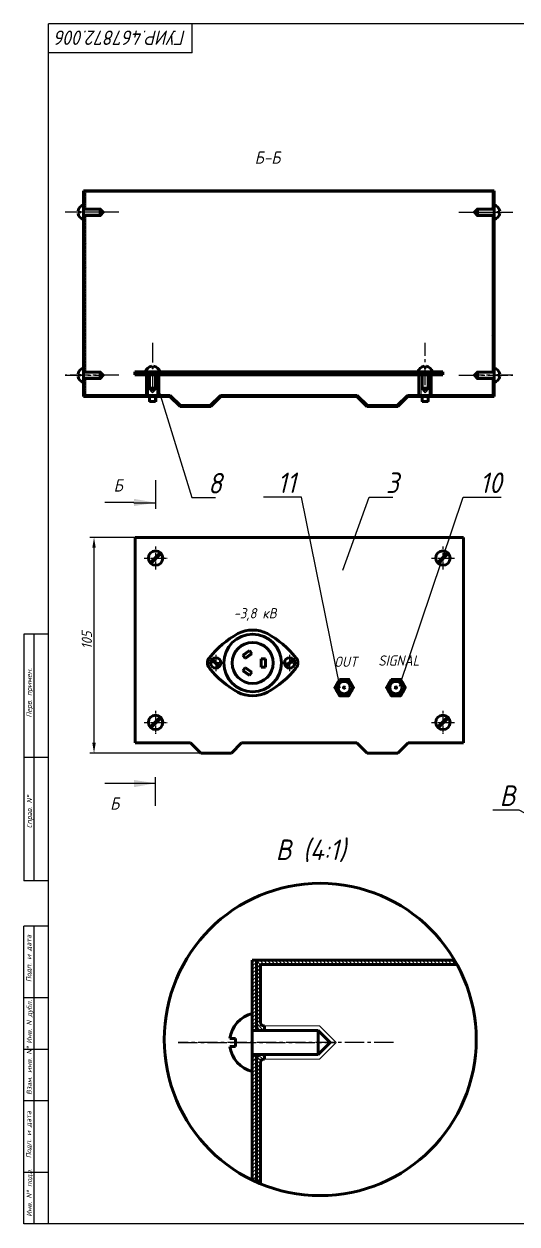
# Model space of a CAD drawing. Header units: millimetres. Extents: x -963 to 6553, y -1367 to 496.
# Drawn here: x 5028 to 5268, y -618 to -34 of the extents above; entities that cross this region are included whole.
import ezdxf
from ezdxf import colors
from ezdxf.entities.mleader import LeaderData, LeaderLine
from ezdxf.math import Vec2, Vec3

# ---------------------------------------------------------------- set-up
doc = ezdxf.new("R2010")
doc.units = ezdxf.units.MM
doc.header["$LTSCALE"] = 0.5
doc.linetypes.add('CENTER', pattern=[10.16, 6.35, -1.27, 1.27, -1.27])
doc.linetypes.add('осевая2', pattern=[28.575, 19.05, -3.175, 3.175, -3.175])
doc.layers.get('0').update_dxf_attribs({"lineweight": 60})
for name, color, linetype in [('1-оси', 1, 'осевая2'), ('3-размеры', 6, 'Continuous'), ('Тонкие', 7, 'Continuous')]:
    doc.layers.add(name, color=color, linetype=linetype)
doc.layers.add('2-штриховка', color=7, linetype='Continuous', true_color=0x00c7c7)
doc.layers.add('4-текст', color=7, linetype='Continuous', true_color=0x00ad00)
doc.layers.add('www.cadblocksfree.com', color=7, linetype='Continuous', lineweight=9)
doc.layers.add('Основная', color=7, linetype='Continuous', lineweight=40)
doc.styles.add('5', font='isocpeui.ttf', dxfattribs={"width": 0.9, "height": 5})
doc.styles.get("Standard").update_dxf_attribs({"font": 'isocpeui.ttf', "width": 0.9})
doc.dimstyles.new('Standart', dxfattribs={"dimtxt": 5, "dimasz": 5, "dimexe": 2, "dimexo": 0, "dimgap": 1, "dimtad": 1, "dimtoh": 1, "dimdec": 1, "dimtxsty": 'Standard', "dimcen": 2.5, "dimadec": 0, "dimazin": 0, "dimtfac": 1, "dimtdec": 1, "dimtmove": 0, "dimatfit": 3, "dimldrblk": 'DOTSMALL', "dimfxl": 1, "dimarcsym": 0})
pattern_1 = [(45, (5256.9641, -165.14723), (-0.4490128, 0.4490128), [])]
pattern_2 = [(45, (5256.9641, -143.9451), (-0.4490128, 0.4490128), [])]
pattern_3 = [(135, (5256.4469, -205.2223), (-0.4490128, -0.4490128), [])]
pattern_4 = [(135, (5264.24945, -195.9104), (-0.4490128, -0.4490128), [])]

# ---------------------------------------------------------------- blocks, each defined once
blk = doc.blocks.new('116')
at = {"linetype": 'осевая2', "lineweight": -3, "ltscale": 0.3}
for p, q in [((-13.3, 0), (13.3, 0)), ((0, 13.3), (0, -13.3))]:
    blk.add_line(p, q, dxfattribs=at)
at = {"lineweight": 60}
for p, q in [((-6.3, -5.4), (5.5, 6.3)), ((-5.5, -6.3), (6.3, 5.4))]:
    blk.add_line(p, q, dxfattribs=at)
blk.add_circle((0, 0), 8.33, dxfattribs=at)
blk = doc.blocks.new('_None')
blk = doc.blocks.new('*D312')
at = {"layer": '3-размеры', "color": 0, "lineweight": -2, "transparency": 16777216}
for p, q in [((5121.73, -283.76), (5060.28, -283.76)), ((5062.28, -383.71), (5062.28, -288.76)), ((5121.73, -388.71), (5060.28, -388.71))]:
    blk.add_line(p, q, dxfattribs=at)
at = {"layer": '3-размеры', "color": 0, "transparency": 16777216}
for points in [[(5061.45, -288.76), (5063.12, -288.76), (5062.28, -283.76)], [(5061.45, -383.71), (5063.12, -383.71), (5062.28, -388.71)]]:
    blk.add_solid(points, dxfattribs=at)
at = {"layer": '3-размеры', "color": 0, "transparency": 16777216, "insert": (5058.78, -333.76), "char_height": 5, "attachment_point": 5, "rotation": 90}
blk.add_mtext('105', dxfattribs=at)
blk = doc.blocks.new('_DotSmall')
at = {"color": 0, "linetype": 'ByBlock', "const_width": 0.5}
blk.add_lwpolyline([(-0.0625, 0, 1), (0.0625, 0, 1)], format="xyb", close=True, dxfattribs=at)

msp = doc.modelspace()

# ---------------------------------------------------------------- hatches: boundary and pattern name
at = {"linetype": 'Continuous', "lineweight": 20}
h = msp.add_hatch(dxfattribs=at)
h.set_pattern_fill('ANSI32', color=0, angle=-0.76383, style=0)
h.set_pattern_definition([(44.236, (5070.233, -592.458), (-6.6448, 6.8244), []), (44.236, (5074.722, -592.518), (-6.6448, 6.8244), [])])
h.paths.add_polyline_path([(5142.941, -493.835), (5143.354, -494.247), (5143.354, -494.244), (5143.354, -494.239), (5143.354, -494.234), (5143.354, -494.23), (5143.354, -494.225), (5143.354, -494.22), (5143.354, -494.215), (5143.354, -494.211), (5143.354, -494.206), (5143.354, -494.201), (5143.354, -494.197), (5143.354, -494.192), (5143.354, -494.187), (5143.354, -494.183), (5143.354, -494.178), (5143.354, -494.173), (5143.354, -494.169), (5143.354, -494.164), (5143.354, -494.159), (5143.354, -494.155), (5143.354, -494.15), (5143.354, -494.145), (5143.354, -494.14), (5143.354, -494.136), (5143.354, -494.131), (5143.354, -494.126), (5143.354, -494.122), (5143.354, -494.117), (5143.354, -494.112), (5143.354, -494.108), (5143.354, -494.103), (5143.354, -494.098), (5143.353, -494.094), (5143.353, -494.089), (5143.353, -494.084), (5143.353, -494.079), (5143.353, -494.075), (5143.353, -494.07), (5143.353, -494.065), (5143.353, -494.061), (5143.353, -494.056), (5143.353, -494.051), (5143.353, -494.047), (5143.353, -494.042), (5143.353, -494.037), (5143.353, -494.033), (5143.353, -494.028), (5143.353, -494.023), (5143.353, -494.018), (5143.353, -494.014), (5143.353, -494.009), (5143.353, -494.004), (5143.353, -494), (5143.353, -493.995), (5143.353, -493.99), (5143.353, -493.986), (5143.353, -493.981), (5143.353, -493.976), (5143.353, -493.972), (5143.353, -493.967), (5143.353, -493.962), (5143.353, -493.958), (5143.353, -493.953), (5143.353, -493.948), (5143.353, -493.943), (5143.353, -493.939), (5143.353, -493.934), (5143.353, -493.929), (5143.353, -493.925), (5143.353, -493.92), (5143.353, -493.915), (5143.353, -493.911), (5143.353, -493.906), (5143.353, -493.901), (5143.353, -493.897), (5143.353, -493.892), (5143.353, -493.887), (5143.353, -493.882), (5143.353, -493.878), (5143.353, -493.873), (5143.353, -493.868), (5143.353, -493.864), (5143.353, -493.859), (5143.353, -493.854), (5143.353, -493.85), (5143.353, -493.845), (5143.353, -493.84), (5143.353, -493.836), (5143.353, -493.831), (5143.353, -493.826), (5143.353, -493.822), (5143.353, -493.817), (5143.353, -493.812), (5143.353, -493.807), (5143.353, -493.803), (5143.353, -493.798), (5143.353, -493.793), (5143.353, -493.789), (5143.353, -493.784), (5143.353, -493.779), (5143.353, -493.775), (5143.353, -493.77), (5143.353, -493.765), (5143.353, -493.761), (5143.353, -493.756), (5143.353, -493.751), (5143.353, -493.746), (5143.353, -493.742), (5143.353, -493.737), (5143.353, -493.732), (5143.353, -493.728), (5143.353, -493.723), (5143.353, -493.718), (5143.353, -493.714), (5143.353, -493.709), (5143.353, -493.704), (5143.353, -493.7), (5143.353, -493.695), (5143.353, -493.69), (5143.353, -493.686), (5143.353, -493.681), (5143.353, -493.676), (5143.353, -493.671), (5143.353, -493.667), (5143.353, -493.662), (5143.353, -493.657), (5143.353, -493.653), (5143.353, -493.648), (5143.353, -493.643), (5143.353, -493.639), (5143.353, -493.634), (5143.353, -493.629), (5143.353, -493.625), (5143.353, -493.62), (5143.353, -493.615), (5143.353, -493.61), (5143.353, -493.606), (5143.353, -493.601), (5143.353, -493.596), (5143.353, -493.592), (5143.352, -493.587), (5143.352, -493.582), (5143.352, -493.578), (5143.352, -493.573), (5143.352, -493.568), (5143.352, -493.564), (5143.352, -493.559), (5143.352, -493.554), (5143.352, -493.549), (5143.352, -493.545), (5143.352, -493.54), (5143.352, -493.535), (5143.351, -493.535), (5143.349, -493.535), (5143.348, -493.535), (5143.346, -493.535), (5143.344, -493.535), (5143.343, -493.535), (5143.341, -493.535), (5143.34, -493.535), (5143.338, -493.535), (5143.336, -493.535), (5143.335, -493.535), (5143.333, -493.535), (5143.332, -493.535), (5143.33, -493.535), (5143.328, -493.535), (5143.327, -493.535), (5143.325, -493.535), (5143.323, -493.535), (5143.322, -493.535), (5143.32, -493.534), (5143.319, -493.534), (5143.317, -493.534), (5143.315, -493.534), (5143.314, -493.534), (5143.312, -493.534), (5143.311, -493.534), (5143.309, -493.534), (5143.307, -493.534), (5143.306, -493.534), (5143.304, -493.534), (5143.303, -493.534), (5143.301, -493.534), (5143.299, -493.534), (5143.298, -493.534), (5143.296, -493.534), (5143.295, -493.534), (5143.293, -493.534), (5143.291, -493.534), (5143.29, -493.534), (5143.288, -493.533), (5143.287, -493.533), (5143.285, -493.533), (5143.283, -493.533), (5143.282, -493.533), (5143.28, -493.533), (5143.278, -493.533), (5143.277, -493.533), (5143.275, -493.533), (5143.274, -493.533), (5143.272, -493.533), (5143.27, -493.533), (5143.269, -493.533), (5143.267, -493.533), (5143.266, -493.533), (5143.264, -493.533), (5143.262, -493.533), (5143.261, -493.533), (5143.259, -493.533), (5143.258, -493.532), (5143.256, -493.532), (5143.254, -493.532), (5143.253, -493.532), (5143.251, -493.532), (5143.25, -493.532), (5143.248, -493.532), (5143.246, -493.532), (5143.245, -493.532), (5143.243, -493.532), (5143.241, -493.532), (5143.24, -493.532), (5143.238, -493.532), (5143.237, -493.532), (5143.235, -493.532), (5143.233, -493.532), (5143.232, -493.532), (5143.23, -493.532), (5143.229, -493.532), (5143.227, -493.532), (5143.225, -493.531), (5143.224, -493.531), (5143.222, -493.531), (5143.221, -493.531), (5143.219, -493.531), (5143.217, -493.531), (5143.216, -493.531), (5143.214, -493.531), (5143.213, -493.531), (5143.211, -493.531), (5143.209, -493.531), (5143.208, -493.531), (5143.206, -493.531), (5143.204, -493.531), (5143.203, -493.531), (5143.201, -493.531), (5143.2, -493.531), (5143.198, -493.531), (5143.196, -493.531), (5143.195, -493.53), (5143.193, -493.53), (5143.192, -493.53), (5143.19, -493.53), (5143.188, -493.53), (5143.187, -493.53), (5143.185, -493.53), (5143.184, -493.53), (5143.182, -493.53), (5143.18, -493.53), (5143.179, -493.53), (5143.177, -493.53), (5143.176, -493.53), (5143.174, -493.53), (5143.172, -493.53), (5143.171, -493.53), (5143.169, -493.53), (5143.168, -493.53), (5143.166, -493.529), (5143.164, -493.529), (5143.163, -493.529), (5143.161, -493.529), (5143.159, -493.529), (5143.158, -493.529), (5143.156, -493.529), (5143.155, -493.529), (5143.153, -493.529), (5143.151, -493.529), (5143.15, -493.529), (5143.148, -493.529), (5143.147, -493.529), (5143.145, -493.529), (5143.143, -493.529), (5143.142, -493.529), (5143.14, -493.529), (5143.139, -493.529), (5143.137, -493.528), (5143.135, -493.528), (5143.134, -493.528), (5143.132, -493.528), (5143.131, -493.528), (5143.129, -493.528), (5143.127, -493.528), (5143.126, -493.528), (5143.124, -493.528), (5143.122, -493.528), (5143.121, -493.528), (5143.119, -493.528), (5143.118, -493.528), (5143.116, -493.528), (5143.114, -493.528), (5143.113, -493.528), (5143.111, -493.528), (5143.11, -493.528), (5143.108, -493.527), (5143.106, -493.527), (5143.105, -493.527), (5143.103, -493.527), (5143.102, -493.527), (5143.1, -493.527), (5143.098, -493.527), (5143.097, -493.527), (5143.095, -493.527), (5143.094, -493.527), (5143.092, -493.527), (5143.09, -493.527), (5143.089, -493.527), (5143.087, -493.527), (5143.086, -493.527), (5143.084, -493.527), (5143.082, -493.527), (5143.081, -493.526), (5143.079, -493.526), (5143.077, -493.526), (5143.076, -493.526), (5143.074, -493.526), (5143.073, -493.526), (5143.071, -493.526), (5143.069, -493.526), (5143.068, -493.526), (5143.066, -493.526), (5143.065, -493.526), (5143.063, -493.526), (5143.061, -493.526), (5143.06, -493.526), (5143.058, -493.526), (5143.057, -493.526), (5143.055, -493.526), (5143.053, -493.525), (5143.052, -493.525), (5143.05, -493.525), (5143.049, -493.525), (5143.047, -493.525), (5143.045, -493.525), (5143.044, -493.525), (5143.042, -493.525), (5143.04, -493.525), (5143.039, -493.525), (5143.037, -493.525), (5143.036, -493.525), (5143.034, -493.525), (5143.032, -493.525), (5143.031, -493.525), (5143.029, -493.525), (5143.028, -493.525), (5143.026, -493.524), (5143.024, -493.524), (5143.023, -493.524), (5143.021, -493.524), (5143.02, -493.524), (5143.018, -493.524), (5143.016, -493.524), (5143.015, -493.524), (5143.013, -493.524), (5143.012, -493.524), (5143.01, -493.524), (5143.008, -493.524), (5143.007, -493.524), (5143.005, -493.524), (5143.004, -493.524), (5143.002, -493.524), (5143, -493.523), (5142.999, -493.523), (5142.997, -493.523), (5142.995, -493.523), (5142.994, -493.523), (5142.992, -493.523), (5142.991, -493.523), (5142.989, -493.523), (5142.987, -493.523), (5142.986, -493.523), (5142.984, -493.523), (5142.983, -493.523), (5142.981, -493.523), (5142.979, -493.523), (5142.978, -493.523), (5142.976, -493.523), (5142.975, -493.522), (5142.973, -493.522), (5142.971, -493.522), (5142.97, -493.522), (5142.968, -493.522), (5142.967, -493.522), (5142.965, -493.522), (5142.963, -493.522), (5142.962, -493.522), (5142.96, -493.522), (5142.959, -493.522), (5142.957, -493.522), (5142.955, -493.522), (5142.954, -493.522), (5142.952, -493.522), (5142.95, -493.522), (5142.949, -493.521), (5142.947, -493.521), (5142.946, -493.521), (5142.944, -493.521), (5142.942, -493.521), (5142.941, -493.521), (5142.941, -493.526), (5142.941, -493.531), (5142.941, -493.535), (5142.941, -493.54), (5142.941, -493.545), (5142.941, -493.549), (5142.941, -493.554), (5142.941, -493.559), (5142.941, -493.563), (5142.941, -493.568), (5142.941, -493.573), (5142.941, -493.577), (5142.941, -493.582), (5142.941, -493.587), (5142.941, -493.591), (5142.941, -493.596), (5142.941, -493.601), (5142.941, -493.606), (5142.941, -493.61), (5142.941, -493.615), (5142.941, -493.62), (5142.941, -493.624), (5142.941, -493.629), (5142.941, -493.634), (5142.941, -493.638), (5142.941, -493.643), (5142.941, -493.648), (5142.941, -493.652), (5142.941, -493.657), (5142.941, -493.662), (5142.941, -493.667), (5142.941, -493.671), (5142.941, -493.676), (5142.941, -493.681), (5142.941, -493.685), (5142.941, -493.69), (5142.941, -493.695), (5142.941, -493.699), (5142.941, -493.704), (5142.941, -493.709), (5142.941, -493.713), (5142.941, -493.718), (5142.941, -493.723), (5142.941, -493.727), (5142.941, -493.732), (5142.941, -493.737), (5142.941, -493.742), (5142.941, -493.746), (5142.941, -493.751), (5142.941, -493.756), (5142.941, -493.76), (5142.941, -493.765), (5142.941, -493.77), (5142.941, -493.774), (5142.941, -493.779), (5142.941, -493.784), (5142.941, -493.788), (5142.941, -493.793), (5142.941, -493.798), (5142.941, -493.803), (5142.941, -493.807), (5142.941, -493.812), (5142.941, -493.817), (5142.941, -493.821), (5142.941, -493.826), (5142.941, -493.831)])
at = {"layer": '2-штриховка'}
h = msp.add_hatch(dxfattribs=at)
h.set_pattern_fill('ANSI31', color=256, scale=0.2)
h.set_pattern_definition(pattern_2)
h.paths.add_polyline_path([(5057.235, -102.26), (5057.235, -102.26), (5057.235, -102.26), (5057.235, -102.26), (5057.235, -102.26)])
h.paths.add_polyline_path([(5057.214, -127.49), (5057.44, -127.486), (5057.714, -127.486), (5057.714, -202.812), (5057.214, -202.812)])
h = msp.add_hatch(dxfattribs=at)
h.set_pattern_fill('ANSI31', color=256, scale=0.2)
h.set_pattern_definition(pattern_2)
h.paths.add_polyline_path([(5257.193, -102.26), (5257.193, -102.26), (5257.193, -102.26), (5257.193, -102.26), (5257.193, -102.26)])
h.paths.add_polyline_path([(5257.214, -127.486), (5256.989, -127.486), (5256.714, -127.486), (5256.714, -202.812), (5257.214, -202.812)])
h = msp.add_hatch(dxfattribs=at)
h.set_pattern_fill('ANSI31', color=256, scale=0.2)
h.set_pattern_definition(pattern_1)
h.paths.add_polyline_path([(5057.214, -115.147), (5057.714, -115.147), (5057.714, -123.462), (5057.44, -123.462), (5057.214, -123.462)])
h.paths.add_polyline_path([(5057.714, -215.147), (5057.214, -215.147), (5057.214, -206.832), (5057.44, -206.832), (5057.714, -206.832)])
h = msp.add_hatch(dxfattribs=at)
h.set_pattern_fill('ANSI31', color=256, scale=0.2, angle=90)
h.set_pattern_definition(pattern_4)
h.paths.add_polyline_path([(5057.714, -115.147), (5058.214, -115.147), (5058.214, -123.462), (5057.714, -123.462)])
h = msp.add_hatch(dxfattribs=at)
h.set_pattern_fill('ANSI31', color=256, scale=0.2)
h.paths.add_polyline_path([(5256.214, -115.147), (5058.214, -115.147), (5058.214, -115.647), (5256.214, -115.647)])
h = msp.add_hatch(dxfattribs=at)
h.set_pattern_fill('ANSI31', color=256, scale=0.2, angle=90)
h.set_pattern_definition(pattern_4)
h.paths.add_polyline_path([(5256.714, -115.147), (5256.214, -115.147), (5256.214, -123.462), (5256.714, -123.462)])
h = msp.add_hatch(dxfattribs=at)
h.set_pattern_fill('ANSI31', color=256, scale=0.2)
h.set_pattern_definition(pattern_1)
h.paths.add_polyline_path([(5257.214, -115.147), (5256.714, -115.147), (5256.714, -123.462), (5256.989, -123.462), (5257.214, -123.462)])
h.paths.add_polyline_path([(5256.714, -215.147), (5257.214, -215.147), (5257.214, -206.832), (5256.989, -206.832), (5256.714, -206.832)])
h = msp.add_hatch(dxfattribs=at)
h.set_pattern_fill('ANSI31', color=256, scale=0.2, angle=90)
h.set_pattern_definition(pattern_3)
h.paths.add_polyline_path([(5057.714, -127.486), (5058.214, -127.486), (5058.214, -202.812), (5057.731, -202.812)])
h = msp.add_hatch(dxfattribs=at)
h.set_pattern_fill('ANSI31', color=256, scale=0.2, angle=90)
h.set_pattern_definition(pattern_3)
h.paths.add_polyline_path([(5256.697, -127.486), (5256.214, -127.486), (5256.214, -202.812), (5256.714, -202.812)])
h = msp.add_hatch(dxfattribs=at)
h.set_pattern_fill('ANSI37', color=256, scale=0.4)
h.set_pattern_definition([(45, (0, 9.7769), (-0.8980256, 0.8980256), []), (135, (0, 9.7769), (-0.8980256, -0.8980256), [])])
h.paths.add_polyline_path([(5232.214, -203.147), (5227.114, -203.147), (5225.601, -203.147), (5225.601, -204.647), (5225.851, -204.647), (5232.214, -204.647)])
h.paths.add_polyline_path([(5088.828, -203.147), (5088.824, -203.147), (5087.37, -203.147), (5082.214, -203.147), (5082.214, -204.647), (5088.828, -204.647)])
h.paths.add_polyline_path([(5221.58, -203.147), (5221.577, -203.147), (5220.122, -203.147), (5092.848, -203.147), (5092.848, -204.647), (5221.58, -204.647)])
h = msp.add_hatch(dxfattribs=at)
h.set_pattern_fill('ANSI31', color=256, scale=0.2, angle=90)
h.set_pattern_definition([(135, (5073.27085, -210.98986), (-0.449013, -0.449013), [])])
h.paths.add_polyline_path([(5058.214, -206.832), (5057.714, -206.832), (5057.714, -215.147), (5058.214, -215.147), (5088.828, -215.147), (5088.828, -214.647), (5058.214, -214.647)])
h = msp.add_hatch(dxfattribs=at)
h.set_pattern_fill('ANSI31', color=256, scale=0.2, angle=90)
h.set_pattern_definition([(135, (5256.4641, -210.98986), (-0.44901, -0.44901), [])])
h.paths.add_polyline_path([(5256.714, -206.832), (5256.214, -206.832), (5256.214, -215.147), (5256.714, -215.147)])
h = msp.add_hatch(dxfattribs=at)
h.set_pattern_fill('ANSI31', color=256, scale=0.2, angle=90)
h.set_pattern_definition([(135, (5092.57335, -214.89723), (-0.449, -0.449), [])])
h.paths.add_polyline_path([(5092.55, -214.647), (5092.299, -214.647), (5092.299, -215.147), (5092.725, -215.147)])
h.paths.add_polyline_path([(5092.848, -214.647), (5092.55, -214.647), (5092.725, -215.147), (5092.848, -215.147)])
h = msp.add_hatch(dxfattribs=at)
h.set_pattern_fill('ANSI31', color=256, scale=0.2, angle=90)
h.set_pattern_definition([(135, (5096.0311, -214.89723), (-0.44901, -0.44901), [])])
h.paths.add_polyline_path([(5099.214, -214.647), (5092.848, -214.647), (5092.848, -215.147), (5099.214, -215.147)])
h = msp.add_hatch(dxfattribs=at)
h.set_pattern_fill('ANSI31', color=256, scale=0.2)
h.set_pattern_definition([(45, (7, 0), (-0.449012806, 0.449012806), [])])
h.paths.add_polyline_path([(5124.114, -215.147), (5123.884, -214.647), (5118.934, -219.597), (5111.664, -219.597), (5104.394, -219.597), (5099.444, -214.647), (5099.214, -215.147), (5104.164, -220.097), (5119.164, -220.097)])
h.paths.add_polyline_path([(5157.214, -214.647), (5123.884, -214.647), (5124.114, -215.147), (5157.214, -215.147)])
h = msp.add_hatch(dxfattribs=at)
h.set_pattern_fill('ANSI31', color=256, scale=0.2)
h.set_pattern_definition([(45, (-7, 0), (-0.449012806, 0.449012806), [])])
h.paths.add_polyline_path([(5215.214, -215.147), (5214.984, -214.647), (5210.034, -219.597), (5202.764, -219.597), (5195.494, -219.597), (5190.545, -214.647), (5190.315, -215.147), (5195.264, -220.097), (5210.264, -220.097)])
h.paths.add_polyline_path([(5190.545, -214.647), (5157.214, -214.647), (5156.67, -215.147), (5190.315, -215.147)])
h = msp.add_hatch(dxfattribs=at)
h.set_pattern_fill('ANSI31', color=256, scale=0.2)
h.paths.add_polyline_path([(5256.214, -214.647), (5214.984, -214.647), (5215.214, -215.147), (5256.214, -215.147)])
h = msp.add_hatch(dxfattribs=at)
h.set_pattern_fill('ANSI31', color=256, scale=0.4)
h.set_pattern_definition([(45, (5140.401, -543.4962), (-0.898026, 0.898026), [])])
h.paths.add_polyline_path([(5141.401, -537.592, -0.0235471), (5141.401, -537.394), (5141.401, -535.394), (5139.401, -535.394), (5139.401, -536.163), (5139.401, -543.422), (5139.401, -596.51, 0.0072574), (5141.401, -597.442)])
h.paths.add_polyline_path([(5141.401, -489.551), (5139.401, -489.551), (5139.401, -523.708), (5141.401, -523.708), (5141.401, -521.708, -0.0235471), (5141.401, -521.51)])
h = msp.add_hatch(dxfattribs=at)
h.set_pattern_fill('ANSI31', color=256, scale=0.4, angle=90)
h.set_pattern_definition([(135, (5190.2595, -543.9271), (-0.898026, -0.898026), [])])
h.paths.add_polyline_path([(5143.401, -491.551), (5239.118, -491.551, 0.0075667), (5237.982, -489.551), (5141.401, -489.551), (5141.401, -521.708, 0.3868928), (5143.401, -523.708), (5145.401, -523.708), (5145.401, -521.51), (5144.901, -521.51, -0.4142136), (5143.401, -519.812)])
h.paths.add_polyline_path([(5144.901, -537.592), (5145.401, -537.592), (5145.401, -535.394), (5143.401, -535.394, 0.3868928), (5141.401, -537.394), (5141.401, -597.442, 0.0071642), (5143.401, -598.303), (5143.401, -539.29, -0.4142136)])

# ---------------------------------------------------------------- linework, layer by layer
for p, q in [((5257.214, -115.147), (5057.214, -115.147)), ((5057.214, -115.147), (5057.214, -215.147)), ((5058.214, -115.147), (5058.214, -115.147)), ((5257.214, -215.147), (5257.214, -115.147)), ((5257.214, -126.937), (5257.214, -121.952)), ((5257.214, -122.008), (5257.214, -123.823)), ((5055.174, -125.006), (5054.481, -125.006)), ((5055.174, -125.006), (5054.481, -125.006)), ((5055.174, -125.946), (5054.482, -125.946)), ((5055.174, -125.946), (5054.482, -125.946)), ((5055.174, -125.006), (5055.174, -125.946)), ((5055.174, -125.006), (5055.174, -125.946)), ((5055.174, -125.476), (5055.174, -125.241)), ((5055.174, -125.476), (5055.174, -125.241)), ((5057.214, -123.463), (5057.214, -123.663)), ((5057.214, -124.015), (5060.214, -124.015)), ((5057.214, -124.015), (5065.253, -124.015)), ((5057.214, -126.937), (5057.214, -124.015)), ((5057.214, -127.129), (5057.214, -125.722)), ((5057.214, -127.129), (5057.214, -125.722)), ((5057.214, -126.937), (5060.214, -126.937)), ((5057.214, -126.937), (5060.714, -126.937)), ((5057.214, -126.937), (5065.253, -126.937)), ((5057.214, -128.944), (5057.214, -127.129)), ((5057.214, -128.944), (5057.214, -127.129)), ((5057.214, -127.49), (5057.214, -127.29)), ((5057.214, -127.49), (5057.214, -127.29)), ((5066.714, -125.476), (5065.253, -124.015)), ((5065.253, -126.937), (5065.253, -124.015)), ((5065.253, -126.937), (5066.714, -125.476)), ((5249.175, -124.015), (5247.714, -125.476)), ((5247.714, -125.476), (5249.175, -126.937)), ((5257.214, -124.015), (5249.175, -124.015)), ((5249.175, -124.015), (5249.175, -126.937)), ((5257.214, -126.937), (5249.175, -126.937)), ((5257.214, -124.015), (5253.714, -124.015)), ((5257.214, -124.015), (5254.214, -124.015)), ((5257.214, -126.937), (5254.214, -126.937)), ((5257.214, -124.869), (5257.214, -123.462)), ((5257.214, -123.463), (5257.214, -123.663)), ((5257.214, -123.823), (5257.214, -125.23)), ((5257.214, -124.015), (5257.214, -126.937)), ((5257.214, -127.129), (5257.214, -125.722)), ((5257.214, -128.944), (5257.214, -127.129)), ((5257.214, -127.49), (5257.214, -127.29)), ((5257.214, -127.49), (5257.214, -127.29)), ((5259.254, -125.006), (5259.254, -125.946)), ((5259.254, -125.006), (5259.947, -125.006)), ((5259.254, -125.946), (5259.254, -125.006)), ((5259.254, -125.006), (5259.946, -125.006)), ((5259.254, -125.476), (5259.254, -125.241)), ((5259.254, -125.476), (5259.254, -125.711)), ((5259.254, -125.946), (5259.946, -125.946)), ((5259.254, -125.946), (5259.947, -125.946)), ((5055.174, -204.352), (5054.481, -204.352)), ((5055.174, -204.352), (5054.481, -204.352)), ((5055.174, -204.352), (5055.174, -205.292)), ((5055.174, -204.352), (5055.174, -205.292)), ((5057.214, -206.283), (5057.214, -201.298)), ((5057.214, -202.809), (5057.214, -203.009)), ((5057.214, -203.361), (5060.214, -203.361)), ((5057.214, -203.361), (5065.253, -203.361)), ((5057.214, -206.283), (5057.214, -203.361)), ((5066.714, -204.822), (5065.253, -203.361)), ((5065.253, -206.283), (5065.253, -203.361)), ((5082.214, -203.147), (5232.214, -203.147)), ((5082.214, -203.147), (5087.314, -203.147)), ((5082.214, -203.147), (5087.314, -203.147)), ((5082.214, -203.147), (5082.214, -204.647)), ((5092.299, -203.147), (5087.314, -203.147)), ((5087.37, -203.147), (5089.185, -203.147)), ((5087.37, -203.147), (5089.185, -203.147)), ((5088.824, -203.147), (5089.024, -203.147)), ((5088.824, -203.147), (5089.024, -203.147)), ((5089.185, -203.147), (5090.592, -203.147)), ((5089.185, -203.147), (5090.592, -203.147)), ((5089.377, -203.147), (5094.362, -203.147)), ((5089.377, -203.147), (5089.377, -206.147)), ((5089.377, -203.147), (5089.377, -206.647)), ((5089.377, -203.147), (5089.377, -211.186)), ((5089.377, -203.147), (5092.299, -203.147)), ((5090.368, -201.107), (5090.368, -200.415)), ((5090.368, -201.107), (5090.368, -200.415)), ((5090.368, -201.107), (5090.368, -200.415)), ((5091.308, -201.107), (5090.368, -201.107)), ((5090.368, -201.107), (5091.308, -201.107)), ((5091.308, -201.107), (5090.368, -201.107)), ((5090.838, -201.107), (5090.603, -201.107)), ((5090.838, -201.107), (5091.073, -201.107)), ((5090.838, -201.107), (5091.073, -201.107)), ((5092.491, -203.147), (5091.084, -203.147)), ((5091.308, -201.107), (5091.308, -200.415)), ((5091.308, -201.107), (5091.308, -200.415)), ((5091.308, -201.107), (5091.308, -200.415)), ((5091.441, -203.147), (5092.848, -203.147)), ((5092.299, -203.147), (5092.299, -205.37)), ((5092.299, -203.147), (5092.299, -206.147)), ((5092.299, -203.147), (5092.299, -211.186)), ((5094.306, -203.147), (5092.491, -203.147)), ((5092.851, -203.147), (5092.651, -203.147)), ((5092.851, -203.147), (5092.651, -203.147)), ((5225.051, -203.147), (5220.067, -203.147)), ((5220.122, -203.147), (5221.937, -203.147)), ((5220.122, -203.147), (5221.937, -203.147)), ((5220.122, -203.147), (5221.937, -203.147)), ((5221.577, -203.147), (5221.777, -203.147)), ((5221.577, -203.147), (5221.777, -203.147)), ((5221.577, -203.147), (5221.777, -203.147)), ((5221.937, -203.147), (5223.344, -203.147)), ((5221.937, -203.147), (5223.344, -203.147)), ((5221.937, -203.147), (5223.344, -203.147)), ((5222.13, -203.147), (5222.13, -205.37)), ((5222.13, -203.147), (5227.114, -203.147)), ((5222.13, -203.147), (5227.114, -203.147)), ((5222.13, -203.147), (5222.13, -206.147)), ((5222.13, -203.147), (5222.13, -206.647)), ((5222.13, -203.147), (5222.13, -211.186)), ((5222.13, -203.147), (5225.051, -203.147)), ((5223.12, -201.107), (5223.12, -200.415)), ((5223.12, -201.107), (5223.12, -200.415)), ((5223.12, -201.107), (5223.12, -200.415)), ((5223.12, -201.107), (5223.12, -200.415)), ((5224.06, -201.107), (5223.12, -201.107)), ((5224.06, -201.107), (5223.12, -201.107)), ((5223.12, -201.107), (5224.06, -201.107)), ((5224.06, -201.107), (5223.12, -201.107)), ((5223.59, -201.107), (5223.355, -201.107)), ((5223.59, -201.107), (5223.825, -201.107)), ((5223.59, -201.107), (5223.825, -201.107)), ((5223.59, -201.107), (5223.825, -201.107)), ((5225.243, -203.147), (5223.836, -203.147)), ((5224.06, -201.107), (5224.06, -200.415)), ((5224.06, -201.107), (5224.06, -200.415)), ((5224.06, -201.107), (5224.06, -200.415)), ((5224.06, -201.107), (5224.06, -200.415)), ((5224.193, -203.147), (5225.601, -203.147)), ((5225.051, -203.147), (5225.051, -205.37)), ((5225.051, -203.147), (5225.051, -205.37)), ((5225.051, -203.147), (5225.051, -206.147)), ((5225.051, -203.147), (5225.051, -211.186)), ((5227.058, -203.147), (5225.243, -203.147)), ((5225.604, -203.147), (5225.404, -203.147)), ((5225.604, -203.147), (5225.404, -203.147)), ((5232.214, -203.147), (5227.114, -203.147)), ((5232.214, -203.147), (5232.214, -204.647)), ((5249.175, -203.361), (5247.714, -204.822)), ((5257.214, -203.361), (5249.175, -203.361)), ((5249.175, -203.361), (5249.175, -206.283)), ((5257.214, -203.361), (5253.714, -203.361)), ((5257.214, -203.361), (5254.214, -203.361)), ((5257.214, -206.283), (5257.214, -201.298)), ((5257.214, -201.354), (5257.214, -203.169)), ((5257.214, -202.809), (5257.214, -203.009)), ((5257.214, -203.169), (5257.214, -204.576)), ((5257.214, -203.361), (5257.214, -206.283)), ((5259.254, -204.352), (5259.254, -205.292)), ((5259.254, -204.352), (5259.947, -204.352)), ((5259.254, -205.292), (5259.254, -204.352)), ((5259.254, -204.352), (5259.946, -204.352)), ((5055.174, -205.292), (5054.482, -205.292)), ((5055.174, -205.292), (5054.482, -205.292)), ((5055.174, -204.822), (5055.174, -204.587)), ((5055.174, -204.822), (5055.174, -204.587)), ((5057.214, -206.475), (5057.214, -205.068)), ((5057.214, -206.475), (5057.214, -205.068)), ((5057.214, -206.283), (5060.214, -206.283)), ((5057.214, -206.283), (5060.714, -206.283)), ((5057.214, -206.283), (5065.253, -206.283)), ((5057.214, -208.29), (5057.214, -206.475)), ((5057.214, -208.29), (5057.214, -206.475)), ((5057.214, -206.836), (5057.214, -206.636)), ((5057.214, -206.836), (5057.214, -206.636)), ((5065.253, -206.283), (5066.714, -204.822)), ((5088.828, -204.647), (5082.214, -204.647)), ((5087.848, -214.647), (5087.848, -204.647)), ((5087.848, -204.647), (5088.828, -204.647)), ((5088.828, -204.647), (5092.848, -204.647)), ((5092.848, -204.647), (5221.58, -204.647)), ((5092.848, -204.647), (5095.848, -204.647)), ((5092.848, -204.647), (5093.848, -204.647)), ((5093.848, -204.647), (5093.848, -214.647)), ((5220.601, -214.647), (5220.601, -204.647)), ((5220.601, -204.647), (5221.58, -204.647)), ((5221.58, -204.647), (5225.601, -204.647)), ((5232.214, -204.647), (5225.601, -204.647)), ((5225.601, -204.647), (5228.601, -204.647)), ((5225.601, -204.647), (5226.601, -204.647)), ((5226.601, -204.647), (5226.601, -214.647)), ((5247.714, -204.822), (5249.175, -206.283)), ((5257.214, -206.283), (5249.175, -206.283)), ((5257.214, -206.283), (5254.214, -206.283)), ((5257.214, -206.475), (5257.214, -205.068)), ((5257.214, -205.425), (5257.214, -206.832)), ((5257.214, -208.29), (5257.214, -206.475)), ((5257.214, -206.836), (5257.214, -206.636)), ((5257.214, -206.836), (5257.214, -206.636)), ((5259.254, -204.822), (5259.254, -204.587)), ((5259.254, -204.822), (5259.254, -205.057)), ((5259.254, -205.292), (5259.946, -205.292)), ((5259.254, -205.292), (5259.947, -205.292)), ((5057.214, -215.147), (5092.214, -215.147)), ((5057.214, -215.147), (5058.214, -215.147)), ((5099.444, -214.647), (5058.214, -214.647)), ((5058.214, -215.147), (5099.214, -215.147)), ((5093.848, -214.647), (5087.848, -214.647)), ((5089.377, -211.186), (5090.838, -212.647)), ((5089.377, -211.186), (5092.299, -211.186)), ((5089.377, -214.647), (5089.377, -217.647)), ((5090.838, -212.647), (5092.299, -211.186)), ((5092.299, -214.647), (5092.299, -217.647)), ((5099.214, -215.147), (5104.164, -220.097)), ((5104.394, -219.597), (5099.444, -214.647)), ((5118.934, -219.597), (5123.884, -214.647)), ((5124.114, -215.147), (5119.164, -220.097)), ((5123.884, -214.647), (5190.545, -214.647)), ((5124.114, -215.147), (5190.315, -215.147)), ((5190.315, -215.147), (5195.264, -220.097)), ((5195.494, -219.597), (5190.545, -214.647)), ((5210.034, -219.597), (5214.984, -214.647)), ((5215.214, -215.147), (5210.264, -220.097)), ((5214.984, -214.647), (5256.214, -214.647)), ((5256.214, -215.147), (5215.214, -215.147)), ((5226.601, -214.647), (5220.601, -214.647)), ((5222.13, -211.186), (5223.59, -212.647)), ((5222.13, -211.186), (5225.051, -211.186)), ((5222.13, -214.647), (5222.13, -217.647)), ((5222.214, -215.147), (5257.214, -215.147)), ((5223.59, -212.647), (5225.051, -211.186)), ((5225.051, -214.647), (5225.051, -217.647)), ((5257.214, -215.147), (5256.214, -215.147)), ((5089.377, -217.647), (5092.299, -217.647)), ((5089.377, -217.647), (5092.299, -217.647)), ((5104.164, -220.097), (5119.164, -220.097)), ((5111.664, -219.597), (5104.394, -219.597)), ((5111.664, -219.597), (5118.934, -219.597)), ((5119.164, -220.097), (5118.434, -220.097)), ((5119.164, -220.097), (5118.434, -220.097)), ((5195.264, -220.097), (5210.264, -220.097)), ((5202.764, -219.597), (5195.494, -219.597)), ((5202.764, -219.597), (5210.034, -219.597)), ((5222.13, -217.647), (5225.051, -217.647)), ((5082.282, -283.765), (5082.282, -383.765)), ((5242.282, -283.765), (5082.282, -283.765)), ((5082.282, -383.765), (5082.282, -283.765)), ((5082.282, -283.765), (5242.282, -283.765)), ((5082.282, -283.765), (5082.282, -293.765)), ((5242.282, -283.765), (5232.282, -283.765)), ((5242.282, -283.765), (5235.282, -283.765)), ((5242.282, -383.765), (5242.282, -283.765)), ((5242.282, -283.765), (5242.282, -383.765)), ((5137.987, -338.738), (5134.711, -341.033)), ((5134.711, -341.033), (5135.858, -342.671)), ((5135.858, -342.671), (5137.496, -341.524)), ((5137.496, -341.524), (5139.135, -340.377)), ((5139.135, -340.377), (5137.987, -338.738)), ((5138.848, -339.967), (5138.274, -339.148)), ((5139.135, -340.377), (5138.848, -339.967)), ((5143.756, -344.829), (5143.756, -342.829)), ((5143.756, -342.829), (5145.756, -342.829)), ((5144.256, -342.829), (5145.256, -342.829)), ((5145.756, -342.829), (5145.756, -346.829)), ((5134.711, -348.626), (5135.858, -346.988)), ((5137.987, -350.92), (5134.711, -348.626)), ((5135.858, -346.988), (5137.496, -348.135)), ((5137.496, -348.135), (5139.135, -349.282)), ((5139.135, -349.282), (5137.987, -350.92)), ((5143.756, -346.829), (5143.756, -344.829)), ((5145.756, -346.829), (5143.756, -346.829)), ((5082.282, -383.765), (5109.282, -383.765)), ((5082.282, -383.765), (5092.282, -383.765)), ((5082.282, -383.765), (5100.282, -383.765)), ((5109.282, -383.765), (5114.232, -388.715)), ((5134.182, -383.765), (5129.232, -388.715)), ((5190.383, -383.765), (5134.182, -383.765)), ((5190.383, -383.765), (5195.332, -388.715)), ((5215.282, -383.765), (5210.332, -388.715)), ((5242.282, -383.765), (5215.282, -383.765)), ((5242.282, -383.765), (5224.282, -383.765)), ((5242.282, -383.765), (5235.282, -383.765)), ((5114.232, -388.715), (5129.232, -388.715)), ((5195.332, -388.715), (5210.332, -388.715)), ((5139.401, -489.551), (5139.401, -596.51)), ((5139.401, -489.551), (5141.401, -489.551)), ((5139.401, -489.551), (5139.401, -529.551)), ((5141.401, -523.708), (5141.401, -489.551)), ((5141.401, -489.551), (5237.982, -489.551)), ((5143.401, -519.812), (5143.401, -491.551)), ((5143.401, -491.551), (5239.118, -491.551)), ((5139.401, -535.394), (5139.401, -515.456)), ((5139.401, -521.497), (5139.401, -522.297)), ((5139.401, -523.708), (5151.401, -523.708)), ((5139.401, -523.708), (5171.558, -523.708)), ((5139.401, -535.394), (5139.401, -523.708)), ((5145.401, -521.51), (5144.901, -521.51)), ((5145.401, -521.51), (5145.401, -523.708)), ((5177.401, -529.551), (5171.558, -523.708)), ((5171.558, -535.394), (5171.558, -523.708)), ((5131.241, -527.671), (5128.471, -527.671)), ((5131.241, -527.671), (5128.471, -527.671)), ((5131.241, -531.43), (5128.472, -531.43)), ((5131.241, -531.43), (5128.472, -531.43)), ((5131.241, -527.671), (5131.241, -531.43)), ((5131.241, -527.671), (5131.241, -531.43)), ((5131.241, -529.551), (5131.241, -528.611)), ((5131.241, -529.551), (5131.241, -528.611)), ((5139.401, -536.163), (5139.401, -530.535)), ((5139.401, -536.163), (5139.401, -530.535)), ((5171.558, -535.394), (5177.401, -529.551)), ((5139.401, -535.394), (5151.401, -535.394)), ((5139.401, -535.394), (5153.401, -535.394)), ((5139.401, -535.394), (5171.558, -535.394)), ((5139.401, -543.422), (5139.401, -536.163)), ((5139.401, -543.422), (5139.401, -536.163)), ((5139.401, -537.605), (5139.401, -536.805)), ((5139.401, -537.605), (5139.401, -536.805)), ((5141.401, -535.394), (5141.401, -597.442)), ((5145.401, -537.592), (5145.401, -535.394)), ((5143.401, -539.29), (5143.401, -598.303)), ((5145.401, -537.592), (5144.901, -537.592))]:
    msp.add_line(p, q)
at = {"color": 7, "linetype": 'Continuous', "lineweight": 25}
for p, q in [((5092.848, -203.147), (5092.848, -203.373)), ((5225.601, -203.147), (5225.601, -203.373)), ((5081.642, -266.862), (5092.282, -266.862)), ((5081.642, -403.396), (5092.282, -403.396))]:
    msp.add_line(p, q, dxfattribs=at)
at = {"color": 0, "lineweight": 25}
for p, q in [((5092.282, -255.89), (5092.282, -269.833)), ((5092.282, -414.368), (5092.282, -400.424))]:
    msp.add_line(p, q, dxfattribs=at)
at = {"color": 0, "linetype": 'ByBlock', "lineweight": 25}
for points in [[(5081.718, -266.721), (5067.541, -266.721)], [(5081.718, -403.537), (5067.541, -403.537)]]:
    msp.add_lwpolyline(points, dxfattribs=at)
for points in [[(5181.839, -352.829), (5179.53, -356.829), (5181.839, -360.829), (5186.458, -360.829), (5188.768, -356.829), (5186.458, -352.829)], [(5207.062, -352.829), (5204.753, -356.829), (5207.062, -360.829), (5211.681, -360.829), (5213.99, -356.829), (5211.681, -352.829)]]:
    msp.add_lwpolyline(points, close=True)
for centre, radius in [((5139.557, -344.829), 14), ((5139.557, -344.829), 10), ((5184.149, -356.829), 0.333), ((5209.368, -356.829), 0.333), ((5172.475, -528.084), 76)]:
    msp.add_circle(centre, radius)
at = {"color": 7, "linetype": 'Continuous'}
for centre, radius in [((5184.152, -356.829), 4), ((5184.149, -356.829), 3), ((5209.372, -356.829), 4), ((5209.368, -356.829), 3)]:
    msp.add_circle(centre, radius, dxfattribs=at)
for centre, radius, start, end in [((5058.081, -125.477), 3.63, 103.81396, 172.542678), ((5058.081, -125.477), 3.63, 103.81396, 172.542678), ((5256.347, -125.477), 3.63, 7.457322, 76.18604), ((5256.348, -125.476), 3.629, 7.439632, 76.194487), ((5058.08, -125.476), 3.629, 187.439632, 256.194487), ((5058.08, -125.476), 3.629, 187.439632, 256.194487), ((5256.348, -125.476), 3.629, 283.805513, 352.560368), ((5256.347, -125.475), 3.63, 283.81396, 352.542678), ((5058.081, -204.824), 3.63, 103.81396, 172.542678), ((5058.081, -204.824), 3.63, 103.81396, 172.542678), ((5090.838, -204.013), 3.629, 97.439632, 166.194487), ((5090.839, -204.014), 3.63, 97.457322, 166.18604), ((5090.838, -204.013), 3.629, 97.439632, 166.194487), ((5090.837, -204.014), 3.63, 13.81396, 82.542678), ((5090.838, -204.013), 3.629, 13.805513, 82.560368), ((5090.837, -204.014), 3.63, 13.81396, 82.542678), ((5223.59, -204.013), 3.629, 97.439632, 166.194487), ((5223.59, -204.013), 3.629, 97.439632, 166.194487), ((5223.592, -204.014), 3.63, 97.457322, 166.18604), ((5223.59, -204.013), 3.629, 97.439632, 166.194487), ((5223.589, -204.014), 3.63, 13.81396, 82.542678), ((5223.589, -204.014), 3.63, 13.81396, 82.542678), ((5223.59, -204.013), 3.629, 13.805513, 82.560368), ((5223.589, -204.014), 3.63, 13.81396, 82.542678), ((5256.347, -204.824), 3.63, 7.457322, 76.18604), ((5256.348, -204.822), 3.629, 7.439632, 76.194487), ((5058.08, -204.822), 3.629, 187.439632, 256.194487), ((5058.08, -204.822), 3.629, 187.439632, 256.194487), ((5256.348, -204.822), 3.629, 283.805513, 352.560368), ((5256.347, -204.821), 3.63, 283.81396, 352.542678), ((5155.445, -371.91), 47.379, 119.258128, 141.312803), ((5139.557, -344.829), 16, 62.981515, 117.018485), ((5123.669, -371.91), 47.379, 38.687197, 60.741872), ((5121.557, -344.829), 4, 140.688515, 219.311485), ((5157.557, -344.829), 4, 320.688515, 39.311485), ((5155.445, -317.748), 47.379, 218.687197, 240.741872), ((5123.669, -317.748), 47.379, 299.258128, 321.312803), ((5139.557, -344.829), 16, 242.981515, 297.018485), ((5142.868, -529.556), 14.52, 103.81396, 172.542678), ((5142.868, -529.556), 14.52, 103.81396, 172.542678), ((5143.5, -521.609), 2.101, 177.302194, 267.302194), ((5145, -519.911), 1.602, 176.460441, 266.460441), ((5142.864, -529.551), 14.514, 187.439632, 256.194487), ((5142.864, -529.551), 14.514, 187.439632, 256.194487), ((5143.5, -537.493), 2.101, 92.697806, 182.697806), ((5145, -539.191), 1.602, 93.539559, 183.539559)]:
    msp.add_arc(centre, radius, start, end)
at = {"color": 0, "lineweight": 25}
for points in [[(5081.718, -264.96), (5092.282, -266.862), (5081.718, -268.482)], [(5081.718, -405.298), (5092.282, -403.396), (5081.718, -401.776)]]:
    msp.add_solid(points, dxfattribs=at)
at = {"layer": '1-оси'}
for p, q in [((5067.214, -125.476), (5048.174, -125.476)), ((5074.421, -125.476), (5048.174, -125.476)), ((5240.007, -125.476), (5266.254, -125.476)), ((5247.214, -125.476), (5266.254, -125.476)), ((5090.838, -189.084), (5090.838, -210.347)), ((5223.601, -209.624), (5223.59, -189.084)), ((5048.174, -204.822), (5067.214, -204.822)), ((5074.421, -204.822), (5048.174, -204.822)), ((5240.007, -204.822), (5266.254, -204.822)), ((5266.254, -204.822), (5247.214, -204.822)), ((5103.241, -529.551), (5179.401, -529.551)), ((5208.229, -529.551), (5103.241, -529.551))]:
    msp.add_line(p, q, dxfattribs=at)
at = {"layer": '2-штриховка'}
msp.add_line((5058.214, -115.147), (5256.214, -115.147), dxfattribs=at)
at = {"layer": 'www.cadblocksfree.com'}
for p, q in [((5057.214, -215.147), (5057.214, -115.147)), ((5057.214, -115.147), (5057.214, -121.647)), ((5057.714, -123.462), (5057.714, -115.147)), ((5058.214, -123.466), (5058.214, -115.147)), ((5058.214, -115.647), (5256.214, -115.647)), ((5256.214, -123.466), (5256.214, -115.147)), ((5256.714, -123.462), (5256.714, -115.147)), ((5057.214, -126.937), (5057.214, -121.952)), ((5057.714, -202.812), (5057.714, -127.486)), ((5058.214, -202.812), (5058.214, -127.486)), ((5065.411, -123.466), (5067.421, -125.476)), ((5065.411, -127.486), (5067.421, -125.476)), ((5249.017, -123.466), (5247.007, -125.476)), ((5249.017, -127.486), (5247.007, -125.476)), ((5256.214, -202.812), (5256.214, -127.486)), ((5256.714, -202.812), (5256.714, -127.486)), ((5065.411, -202.812), (5067.421, -204.822)), ((5057.714, -206.832), (5057.714, -215.147)), ((5058.214, -214.647), (5058.214, -206.832)), ((5065.411, -206.832), (5067.421, -204.822)), ((5088.828, -204.647), (5092.848, -204.647)), ((5221.58, -204.647), (5225.601, -204.647)), ((5221.58, -204.647), (5225.601, -204.647)), ((5256.214, -206.832), (5256.214, -215.147)), ((5256.714, -206.832), (5256.714, -215.147)), ((5088.828, -211.344), (5090.838, -213.354)), ((5093.098, -214.647), (5088.828, -214.647)), ((5092.848, -211.344), (5090.838, -213.354)), ((5221.58, -211.344), (5223.59, -213.354)), ((5221.984, -214.647), (5256.214, -214.647)), ((5225.601, -211.344), (5223.59, -213.354)), ((5256.214, -214.647), (5256.214, -215.147)), ((5088.828, -217.647), (5092.848, -217.647)), ((5221.58, -217.647), (5222.13, -217.647)), ((5222.13, -217.647), (5225.601, -217.647)), ((5138.069, -339.291), (5135.202, -341.299)), ((5135.776, -342.118), (5135.202, -341.299)), ((5138.643, -340.11), (5135.776, -342.118)), ((5138.643, -340.11), (5138.069, -339.291)), ((5143.756, -342.829), (5144.256, -342.829)), ((5144.256, -343.079), (5144.256, -346.579)), ((5144.256, -343.079), (5145.256, -343.079)), ((5145.256, -343.079), (5145.256, -346.579)), ((5135.776, -347.541), (5135.202, -348.36)), ((5138.069, -350.367), (5135.202, -348.36)), ((5138.643, -349.548), (5135.776, -347.541)), ((5138.643, -349.548), (5138.069, -350.367)), ((5138.848, -349.692), (5138.274, -350.511)), ((5139.135, -349.282), (5138.848, -349.692)), ((5144.256, -346.579), (5145.256, -346.579)), ((5172.188, -521.51), (5180.229, -529.551)), ((5172.188, -537.592), (5180.229, -529.551))]:
    msp.add_line(p, q, dxfattribs=at)
at = {"layer": 'www.cadblocksfree.com', "color": 7}
for p, q in [((5057.214, -123.466), (5060.214, -123.466)), ((5057.214, -123.466), (5065.411, -123.466)), ((5060.214, -127.486), (5057.214, -127.486)), ((5065.411, -127.486), (5057.214, -127.486)), ((5249.017, -123.466), (5257.214, -123.466)), ((5257.214, -127.486), (5249.017, -127.486)), ((5057.214, -202.812), (5060.214, -202.812)), ((5057.214, -202.812), (5065.411, -202.812)), ((5088.828, -205.37), (5088.828, -203.147)), ((5088.828, -217.647), (5088.828, -203.147)), ((5092.848, -203.147), (5092.848, -217.647)), ((5221.58, -217.647), (5221.58, -203.147)), ((5225.601, -203.147), (5225.601, -217.647)), ((5249.017, -202.812), (5257.214, -202.812)), ((5060.214, -206.832), (5057.214, -206.832)), ((5065.411, -206.832), (5057.214, -206.832)), ((5257.214, -206.832), (5249.017, -206.832)), ((5139.401, -521.497), (5172.188, -521.51)), ((5172.188, -537.592), (5139.401, -537.605))]:
    msp.add_line(p, q, dxfattribs=at)
at = {"layer": 'www.cadblocksfree.com'}
msp.add_arc((5209.368, -356.829), 3.515, 8.47028, 258.141913, dxfattribs=at)
at = {"layer": 'Основная', "color": 0, "lineweight": 25}
for p, q in [((5040.147, -577.881), (5040.147, -33.881)), ((5856.147, -33.881), (5040.147, -33.881)), ((5110.147, -47.881), (5110.147, -33.881)), ((5110.147, -47.881), (5040.147, -47.881)), ((5028.147, -330.881), (5028.147, -450.881)), ((5040.147, -330.881), (5028.147, -330.881)), ((5033.147, -450.881), (5033.147, -330.881)), ((5040.147, -390.881), (5028.147, -390.881)), ((5040.147, -450.881), (5028.147, -450.881)), ((5028.147, -617.881), (5028.147, -472.881)), ((5040.147, -472.881), (5028.147, -472.881)), ((5033.147, -617.881), (5033.147, -472.881)), ((5040.147, -507.881), (5028.147, -507.881)), ((5040.147, -532.881), (5028.147, -532.881)), ((5040.147, -557.881), (5028.147, -557.881)), ((5040.147, -617.881), (5040.147, -577.881)), ((5040.147, -592.881), (5028.147, -592.881)), ((5856.147, -617.881), (5028.147, -617.881))]:
    msp.add_line(p, q, dxfattribs=at)
at = {"layer": 'Тонкие'}
for p in [(5249.017, -202.812), (5249.017, -206.832)]:
    msp.add_line(p, (5247.007, -204.822), dxfattribs=at)

# ---------------------------------------------------------------- block references
for p, xscale, yscale, zscale in [((5092.282, -293.765), 0.4228509338791366, 0.4228509338791366, 0.4228509338791366), ((5232.282, -293.765), 0.4228509338791366, 0.4228509338791366, 0.4228509338791366), ((5121.557, -344.829), -0.3020363813422405, 0.3020363813422405, 0.3020363813422405), ((5157.557, -344.829), 0.3020363813422405, 0.3020363813422405, 0.3020363813422405), ((5092.282, -373.765), 0.4228509338791366, 0.4228509338791366, 0.4228509338791366), ((5232.282, -373.765), 0.4228509338791366, 0.4228509338791366, 0.4228509338791366)]:
    msp.add_blockref('116', p, dxfattribs=dict(xscale=xscale, yscale=yscale, zscale=zscale))

# ---------------------------------------------------------------- texts
at = {"color": 0, "lineweight": 25, "width": 0.9}
for s, p in [('Б-Б', (5140.541, -101.903)), ('Б', (5071.852, -261.425)), ('Б', (5070.145, -416.253))]:
    msp.add_text(s, height=6, dxfattribs=at).set_placement(p)
at = {"linetype": 'CENTER', "lineweight": 25, "char_height": 5, "attachment_point": 1}
for s, width, insert in [('-3,8 кВ', 58.16745, (5130.285, -318.155)), ('OUT', 13.37145, (5179.228, -341.759)), ('SIGNAL', 13.37145, (5200.777, -341.172))]:
    msp.add_mtext_dynamic_manual_height_columns(s, width=width, gutter_width=20, heights=[0], dxfattribs=dict(at, insert=insert))
at = {"layer": '4-текст', "color": 0, "lineweight": 25, "width": 0.9}
for s, p in [('Перв. примен.', (5031.9, -371.369)), ('Справ. N%%d', (5032.055, -425.254)), ('Подп. и дата', (5031.721, -500.111)), ('Инв. N дубл.', (5031.965, -530.136)), ('Взам. инв. N%%d', (5031.965, -555.063)), ('Подп. и дата', (5031.671, -585.848)), ('Инв. N%%d подл.', (5031.965, -614.314))]:
    msp.add_text(s, height=2.5, rotation=90, dxfattribs=at).set_placement(p)
at = {"layer": '4-текст', "color": 0, "lineweight": 25, "insert": (5107.158, -44.056), "char_height": 7, "attachment_point": 1, "rotation": 180, "style": '5'}
msp.add_mtext_dynamic_manual_height_columns('ГУИР.467872.006', width=7, gutter_width=19.853, heights=[8.693], dxfattribs=at)
at = {"layer": '4-текст', "color": 0, "lineweight": 25, "insert": (5150.811, -430.758), "char_height": 10, "attachment_point": 1, "style": '5'}
msp.add_mtext_dynamic_manual_height_columns('В (4:1)', width=90.69234, gutter_width=19.853, heights=[8.693], dxfattribs=at)

# ---------------------------------------------------------------- dimensions: what is measured, and where the dimension line sits
at = {"layer": '3-размеры'}
dim = msp.add_linear_dim(base=(5062.282, -283.765), p1=(5121.732, -388.715), p2=(5121.732, -283.765), angle=90, text='105', dimstyle='Standart', dxfattribs=at)
dim.commit()
dim.dimension.update_dxf_attribs({"geometry": '*D312', "text_midpoint": (5062.282, -333.765), "dimtype": 160})

# ---------------------------------------------------------------- leaders
ml = msp.add_multileader_mtext('Standard', dxfattribs=at)
ml.set_content(' 8', color=256)
ml.set_leader_properties()
ml.set_arrow_properties(name='NONE')
ml.build(insert=Vec2(0, 0))
ml.multileader.update_dxf_attribs({"text_left_attachment_type": 5, "text_right_attachment_type": 5, "text_bottom_attachment_type": 10, "dogleg_length": 0.5})
ctx = ml.context
ctx.base_point, ctx.char_height, ctx.landing_gap_size, ctx.plane_origin = Vec3(5111.855, -264.386), 10, 0, Vec3(5224.175, -277.048)
ctx.left_attachment, ctx.right_attachment, ctx.top_attachment, ctx.text_align_type = 5, 5, 10, 1
notes = []
notes.append((ctx, [(0, (1, 1, 0), (5109.955, -264.386), (1, 0), 1.9, [(0, [(5093.411, -210.682)], 0, [])])]))
ctx.mtext.insert, ctx.mtext.alignment, ctx.mtext.flow_direction = Vec3(5118.38, -252.386), 2, 5
ml = msp.add_multileader_mtext('Standard', dxfattribs=at)
ml.set_content(' 11', color=256)
ml.set_leader_properties()
ml.set_arrow_properties(name='NONE')
ml.build(insert=Vec2(0, 0))
ml.multileader.update_dxf_attribs({"text_left_attachment_type": 5, "text_right_attachment_type": 5, "text_bottom_attachment_type": 10, "dogleg_length": 0.5})
ctx = ml.context
ctx.base_point, ctx.char_height, ctx.landing_gap_size, ctx.plane_origin = Vec3(5145.199, -264.141), 10, 0, Vec3(5116.496, -360.295)
ctx.left_attachment, ctx.right_attachment, ctx.top_attachment, ctx.text_align_type = 5, 5, 10, 1
notes.append((ctx, [(1, (1, 1, 0), (5163.346, -264.141), (-1, 0), 1.9, [(0, [(5182.218, -356.867)], 0, [])])]))
ctx.mtext.insert, ctx.mtext.alignment, ctx.mtext.flow_direction = Vec3(5153.323, -252.141), 2, 5
ml = msp.add_multileader_mtext('Standard', dxfattribs=at)
ml.set_content(' 3', color=256)
ml.set_leader_properties()
ml.set_arrow_properties(name='NONE')
ml.build(insert=Vec2(0, 0))
ml.multileader.update_dxf_attribs({"text_left_attachment_type": 5, "text_right_attachment_type": 5, "text_bottom_attachment_type": 10, "dogleg_length": 0.5})
ctx = ml.context
ctx.base_point, ctx.char_height, ctx.landing_gap_size, ctx.plane_origin = Vec3(5198.241, -264.141), 10, 0, Vec3(5155.136, -298.116)
ctx.left_attachment, ctx.right_attachment, ctx.top_attachment, ctx.text_align_type = 5, 5, 10, 1
notes.append((ctx, [(0, (1, 1, 0), (5196.342, -264.141), (1, 0), 1.9, [(0, [(5183.461, -299.664)], 0, [])])]))
ctx.mtext.insert, ctx.mtext.alignment, ctx.mtext.flow_direction = Vec3(5204.763, -252.141), 2, 5
ml = msp.add_multileader_mtext('Standard', dxfattribs=at)
ml.set_content(' 10', color=256)
ml.set_leader_properties()
ml.set_arrow_properties(name='NONE')
ml.build(insert=Vec2(0, 0))
ml.multileader.update_dxf_attribs({"text_left_attachment_type": 5, "text_right_attachment_type": 5, "text_bottom_attachment_type": 10, "dogleg_length": 0.5})
ctx = ml.context
ctx.base_point, ctx.char_height, ctx.landing_gap_size, ctx.plane_origin = Vec3(5244.04, -264.141), 10, 0, Vec3(5182.738, -354.627)
ctx.left_attachment, ctx.right_attachment, ctx.top_attachment, ctx.text_align_type = 5, 5, 10, 1
notes.append((ctx, [(0, (1, 1, 0), (5242.141, -264.141), (1, 0), 1.9, [(0, [(5211.063, -356.176)], 0, [])])]))
ctx.mtext.insert, ctx.mtext.alignment, ctx.mtext.flow_direction = Vec3(5252.733, -252.141), 2, 5
ml = msp.add_multileader_mtext('Standard', dxfattribs=at)
ml.set_content(' В', color=256)
ml.set_leader_properties()
ml.set_arrow_properties(name='NONE')
ml.build(insert=Vec2(0, 0))
ml.multileader.update_dxf_attribs({"text_left_attachment_type": 5, "text_right_attachment_type": 5, "text_bottom_attachment_type": 10, "dogleg_length": 0.5})
ctx = ml.context
ctx.base_point, ctx.char_height, ctx.landing_gap_size, ctx.plane_origin = Vec3(5254.067, -416.428), 10, 0, Vec3(5153.46, -531.356)
ctx.left_attachment, ctx.right_attachment, ctx.top_attachment, ctx.text_align_type = 5, 5, 10, 1
notes.append((ctx, [(1, (1, 1, 0), (5269.48, -416.428), (-1, 0), 1.9, [(0, [(5290.546, -427.758)], 0, [])])]))
ctx.mtext.insert, ctx.mtext.alignment, ctx.mtext.flow_direction = Vec3(5260.824, -404.428), 2, 5
for ctx, leaders in notes:
    for number, flags, end, landing, length, lines in leaders:
        leader = LeaderData()
        leader.index, (leader.has_last_leader_line, leader.has_dogleg_vector, leader.attachment_direction) = number, flags
        leader.last_leader_point, leader.dogleg_vector, leader.dogleg_length = Vec3(end), Vec3(landing), length
        for number, points, colour, breaks in lines:
            line = LeaderLine()
            line.index, line.vertices, line.color, line.breaks = number, Vec3.list(points), colors.encode_raw_color(colour), breaks
            leader.lines.append(line)
        ctx.leaders.append(leader)

doc.saveas('drawing.dxf')
